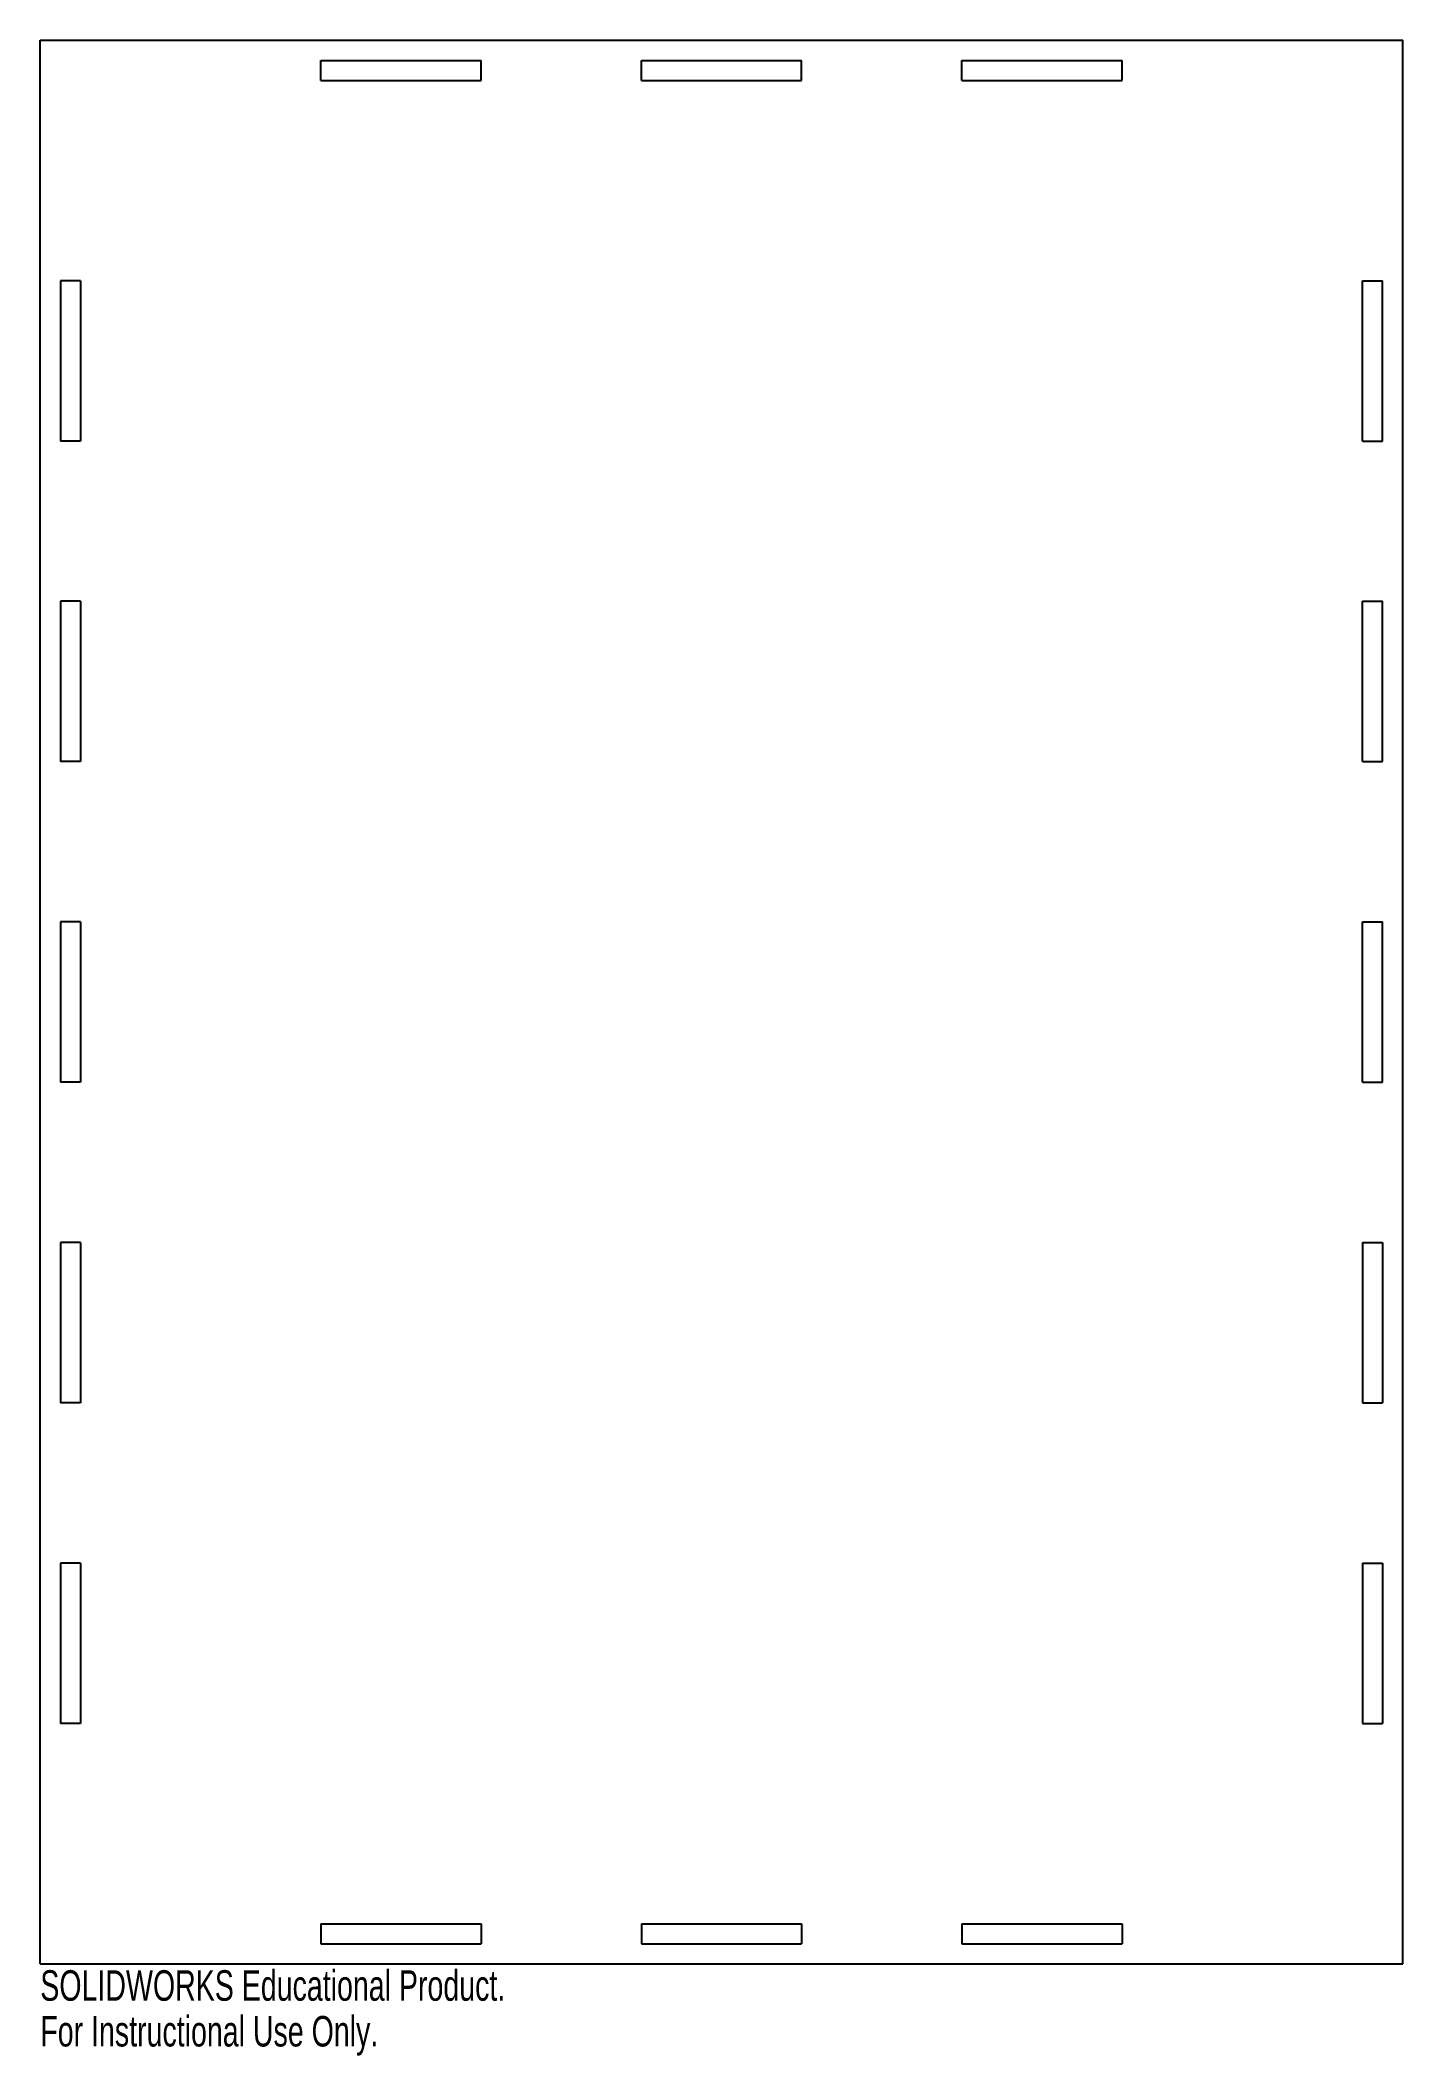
# Model space of a CAD drawing. Header units: millimetres. Extents: x -108 to 108, y -167 to 152.
import ezdxf

# ---------------------------------------------------------------- set-up
doc = ezdxf.new("R2010")
doc.units = ezdxf.units.MM
doc.styles.add('SLDTEXTSTYLE0', font='TXT', dxfattribs={"width": 0.7})

msp = doc.modelspace()

# ---------------------------------------------------------------- linework, layer by layer
at = {"color": 7, "linetype": 'Continuous', "lineweight": 25}
for p, q in [((-107.95, 152.4), (107.95, 152.4)), ((-107.95, -152.4), (-107.95, 152.4)), ((107.95, -152.4), (107.95, 152.4)), ((-63.5, 146.05), (-63.5, 149.225)), ((-63.5, 149.225), (-38.1, 149.225)), ((-38.1, 146.05), (-38.1, 149.225)), ((-12.7, 146.05), (-12.7, 149.225)), ((-12.7, 149.225), (12.7, 149.225)), ((12.7, 146.05), (12.7, 149.225)), ((38.1, 146.05), (38.1, 149.225)), ((38.1, 149.225), (63.5, 149.225)), ((63.5, 146.05), (63.5, 149.225)), ((-63.5, 146.05), (-38.1, 146.05)), ((-12.7, 146.05), (12.7, 146.05)), ((38.1, 146.05), (63.5, 146.05)), ((-104.775, 114.3), (-104.775, 88.9)), ((-101.6, 114.3), (-104.775, 114.3)), ((-101.6, 114.3), (-101.6, 88.9)), ((101.6, 88.9), (101.6, 114.3)), ((101.6, 114.3), (104.775, 114.3)), ((104.775, 88.9), (104.775, 114.3)), ((-101.6, 88.9), (-104.775, 88.9)), ((101.6, 88.9), (104.775, 88.9)), ((-104.775, 63.5), (-104.775, 38.1)), ((-101.6, 63.5), (-104.775, 63.5)), ((-101.6, 63.5), (-101.6, 38.1)), ((101.6, 38.1), (101.6, 63.5)), ((101.6, 63.5), (104.775, 63.5)), ((104.775, 38.1), (104.775, 63.5)), ((-101.6, 38.1), (-104.775, 38.1)), ((101.6, 38.1), (104.775, 38.1)), ((-104.775, 12.7), (-104.775, -12.7)), ((-101.6, 12.7), (-104.775, 12.7)), ((-101.6, 12.7), (-101.6, -12.7)), ((101.6, -12.7), (101.6, 12.7)), ((101.6, 12.7), (104.775, 12.7)), ((104.775, -12.7), (104.775, 12.7)), ((-101.6, -12.7), (-104.775, -12.7)), ((101.6, -12.7), (104.775, -12.7)), ((-104.775, -38.1), (-104.775, -63.5)), ((-101.6, -38.1), (-104.775, -38.1)), ((-101.6, -38.1), (-101.6, -63.5)), ((101.6, -38.1), (104.775, -38.1)), ((101.6, -38.1), (101.6, -63.5)), ((104.775, -38.1), (104.775, -63.5)), ((-101.6, -63.5), (-104.775, -63.5)), ((101.6, -63.5), (104.775, -63.5)), ((-104.775, -88.9), (-104.775, -114.3)), ((-101.6, -88.9), (-104.775, -88.9)), ((-101.6, -88.9), (-101.6, -114.3)), ((101.6, -88.9), (104.775, -88.9)), ((101.6, -88.9), (101.6, -114.3)), ((104.775, -88.9), (104.775, -114.3)), ((-101.6, -114.3), (-104.775, -114.3)), ((101.6, -114.3), (104.775, -114.3)), ((-63.5, -146.05), (-38.1, -146.05)), ((-63.5, -146.05), (-63.5, -149.225)), ((-38.1, -146.05), (-38.1, -149.225)), ((-12.7, -146.05), (12.7, -146.05)), ((-12.7, -146.05), (-12.7, -149.225)), ((12.7, -146.05), (12.7, -149.225)), ((38.1, -146.05), (63.5, -146.05)), ((38.1, -146.05), (38.1, -149.225)), ((63.5, -146.05), (63.5, -149.225)), ((-63.5, -149.225), (-38.1, -149.225)), ((-12.7, -149.225), (12.7, -149.225)), ((38.1, -149.225), (63.5, -149.225)), ((-107.95, -152.4), (107.95, -152.4))]:
    msp.add_line(p, q, dxfattribs=at)

# ---------------------------------------------------------------- texts
at = {"color": 7, "linetype": 'Continuous', "char_height": 4.83362, "attachment_point": 1, "style": 'SLDTEXTSTYLE0'}
for s, insert in [('SOLIDWORKS Educational Product.', (-107.95, -153.42)), ('For Instructional Use Only.', (-107.95, -160.67))]:
    msp.add_mtext(s, dxfattribs=dict(at, insert=insert))

doc.saveas('drawing.dxf')
